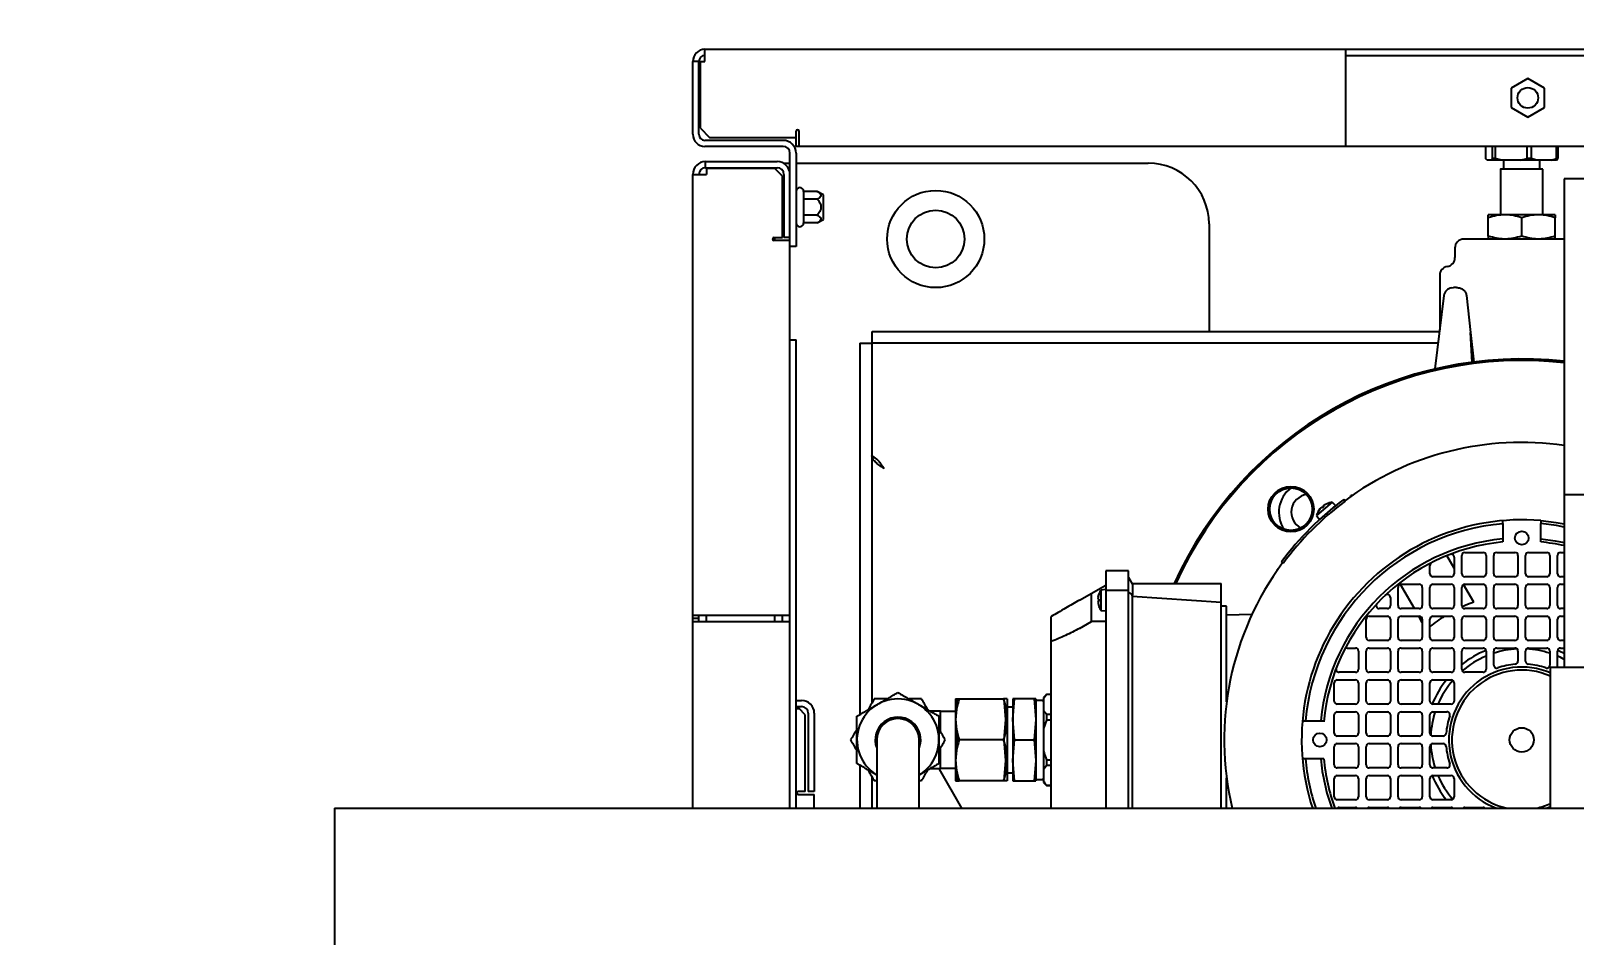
# Model space of a CAD drawing. Header units: inches. Extents: x -347369 to -260369, y 119522 to 149869.
# Drawn here: x -326704 to -326195, y 140540 to 140838 of the extents above; entities that cross this region are included whole.
import ezdxf

# ---------------------------------------------------------------- set-up
doc = ezdxf.new("R2010")
doc.units = ezdxf.units.IN
doc.header["$LTSCALE"] = 300
doc.layers.add('MACCHINA', color=40, linetype='Continuous')
doc.layers.add('QUOTE', color=7, linetype='Continuous')
doc.styles.get("Standard").update_dxf_attribs({"font": 'romans.shx'})
doc.dimstyles.new('sc1a100_pollici', dxfattribs={"dimscale": 100, "dimtxt": 3, "dimasz": 3, "dimexe": 0, "dimexo": 0, "dimgap": 1, "dimtad": 1, "dimzin": 12, "dimdsep": 46, "dimtxsty": 'Standard', "dimblk": 'CLOSEDBLANK', "dimcen": 1, "dimclrd": 253, "dimclre": 253, "dimclrt": 2, "dimadec": 0, "dimazin": 3, "dimtfac": 1, "dimtmove": 0, "dimatfit": 1, "dimldrblk": 'CLOSEDBLANK', "dimfxl": 1, "dimtolj": 1, "dimtzin": 0, "dimarcsym": 0})

# ---------------------------------------------------------------- blocks, each defined once
blk = doc.blocks.new('_ClosedBlank')
at = {"color": 0, "linetype": 'ByBlock', "lineweight": -2}
for p, q in [((-1, 0.1667), (0, 0)), ((-1, 0.1667), (-1, -0.1667)), ((0, 0), (-1, -0.1667))]:
    blk.add_line(p, q, dxfattribs=at)
blk = doc.blocks.new('*D15')
at = {"layer": 'Defpoints', "color": 0, "transparency": 16777216}
for p in [(-345563.63, 144199.66), (-325383.62, 140999.66), (-345563.63, 139848.16)]:
    blk.add_point(p, dxfattribs=at)
at = {"layer": 'QUOTE', "color": 253, "lineweight": -2, "transparency": 16777216}
for p, q in [((-345563.63, 139848.16), (-345563.63, 144199.66)), ((-325683.62, 144199.66), (-345263.63, 144199.66)), ((-325383.62, 140999.66), (-325383.62, 144199.66))]:
    blk.add_line(p, q, dxfattribs=at)
at = {"layer": 'QUOTE', "color": 253, "lineweight": -2, "transparency": 16777216, "xscale": 300, "yscale": 300, "zscale": 300, "rotation": 180}
blk.add_blockref('_ClosedBlank', (-345563.63, 144199.66), dxfattribs=at)
at = {"layer": 'QUOTE', "color": 253, "lineweight": -2, "transparency": 16777216, "xscale": 300, "yscale": 300, "zscale": 300}
blk.add_blockref('_ClosedBlank', (-325383.62, 144199.66), dxfattribs=at)
at = {"layer": 'QUOTE', "color": 2, "transparency": 16777216, "char_height": 300, "attachment_point": 5}
for s, insert in [('\\A1;20180', (-335458.63, 144449.66)), ('\\A1;[66\'-2 1/2"]', (-335458.63, 143871.08))]:
    blk.add_mtext(s, dxfattribs=dict(at, insert=insert))
blk = doc.blocks.new('A$C27be3406')
at = {"layer": 'MACCHINA'}
for p, q in [((-1098, 1828.5), (-1098, 1832.5)), ((-1098, 1832.5), (-521.2, 1832.5)), ((-887, 1832.5), (-887, 1800.5)), ((-887, 1830.5), (-647, 1830.5)), ((-1102, 1804.5), (-1102, 1828.5)), ((-1100, 1828.5), (-1102, 1828.5)), ((-1100, 1804.5), (-1100, 1828.5)), ((-1099.5, 1806.5), (-1099.5, 1828.5)), ((-1099.5, 1828.5), (-1098, 1828.5)), ((-827, 1822.85), (-832.5, 1819.68)), ((-832.5, 1819.68), (-832.5, 1813.32)), ((-821.5, 1819.68), (-827, 1822.85)), ((-821.5, 1813.32), (-821.5, 1819.68)), ((-832.5, 1813.32), (-827, 1810.15)), ((-827, 1810.15), (-821.5, 1813.32)), ((-1099.5, 1806.5), (-1096.5, 1803.5)), ((-1068, 1800.5), (-1068, 1805.5)), ((-1067, 1800.5), (-1067, 1805.5)), ((-1072.2, 1802.5), (-1098, 1802.5)), ((-1072.2, 1800.5), (-1098, 1800.5)), ((-1096.5, 1803.5), (-1068, 1803.5)), ((-520, 1800.5), (-1068, 1800.5)), ((-840.89, 1800.5), (-840.89, 1796.49)), ((-838.68, 1796.49), (-838.68, 1800.5)), ((-837.75, 1800.5), (-837.75, 1796.49)), ((-827.25, 1796.49), (-827.25, 1800.5)), ((-825.86, 1800.5), (-825.86, 1796.49)), ((-817.57, 1796.49), (-817.57, 1800.5)), ((-817.12, 1800.5), (-817.12, 1796.49)), ((-1097.8, 1793.5), (-1097.8, 1795.5)), ((-1097.8, 1795.5), (-1074.2, 1795.5)), ((-1072.21, 1795), (-1070, 1795)), ((-1070, 1582.5), (-1070, 1798.3)), ((-1068, 1798.3), (-1068, 1767.5)), ((-1068, 1795), (-952, 1795)), ((-840.42, 1795.99), (-840.89, 1796.49)), ((-839.15, 1795.99), (-840.42, 1795.99)), ((-839.15, 1795.99), (-838.68, 1796.49)), ((-837.75, 1796.49), (-838.68, 1796.49)), ((-835.51, 1795.99), (-837.75, 1796.49)), ((-829.49, 1795.99), (-835.51, 1795.99)), ((-835.01, 1795.99), (-835.01, 1792.99)), ((-829.49, 1795.99), (-827.25, 1796.49)), ((-825.86, 1796.49), (-827.25, 1796.49)), ((-824.1, 1795.99), (-825.86, 1796.49)), ((-819.34, 1795.99), (-824.1, 1795.99)), ((-823.01, 1792.99), (-823.01, 1795.99)), ((-819.34, 1795.99), (-817.57, 1796.49)), ((-817.59, 1795.99), (-817.12, 1796.49)), ((-817.12, 1796.49), (-817.57, 1796.49)), ((-1102, 1791.3), (-1097.5, 1791.3)), ((-1102, 1582.5), (-1102, 1791.3)), ((-1097.8, 1793.5), (-1074.2, 1793.5)), ((-1075, 1793.2), (-1097.5, 1793.2)), ((-1097.5, 1793.2), (-1097.5, 1791.3)), ((-1082, 1793.2), (-1082, 1793.5)), ((-1072.5, 1790.7), (-1075, 1793.2)), ((-1073.1, 1791.3), (-1073, 1791.3)), ((-1073, 1791.3), (-1073, 1791.2)), ((-1072.5, 1770.5), (-1072.5, 1790.7)), ((-1072, 1791.3), (-1072, 1770.5)), ((-836.01, 1792.99), (-836.01, 1777.99)), ((-822.01, 1777.99), (-822.01, 1792.99)), ((-686, 1789.87), (-815, 1789.87)), ((-815, 1789.87), (-815, 1629)), ((-1065.5, 1785.7), (-1065.5, 1775.3)), ((-1061, 1785.7), (-1065.5, 1785.7)), ((-1059, 1784.54), (-1061, 1785.7)), ((-1059, 1776.46), (-1059, 1784.54)), ((-1061, 1783.1), (-1065.5, 1783.1)), ((-1061, 1777.9), (-1065.5, 1777.9)), ((-1061, 1775.3), (-1065.5, 1775.3)), ((-1061, 1775.3), (-1059, 1776.46)), ((-932, 1775), (-932, 1739.54)), ((-840.01, 1770.97), (-840.01, 1777.01)), ((-834.22, 1777.99), (-834.79, 1777.99)), ((-829.01, 1770.97), (-829.01, 1777.01)), ((-823.22, 1777.99), (-823.79, 1777.99)), ((-818.01, 1770.97), (-818.01, 1777.01)), ((-1075.2, 1770.5), (-1072.5, 1770.5)), ((-1070, 1769.5), (-1075.2, 1769.5)), ((-1075, 1769.5), (-1075, 1770.5)), ((-1070, 1770.5), (-1072, 1770.5)), ((-1068, 1767.5), (-1070, 1767.5)), ((-851.01, 1766.99), (-851.01, 1763.91)), ((-856.01, 1757.99), (-856.01, 1740.09)), ((-852.12, 1753.95), (-851.47, 1753.99)), ((-854.62, 1751.36), (-857.59, 1727.2)), ((-847.25, 1751.36), (-845.9, 1739.18)), ((-1042.93, 1739.54), (-856.07, 1739.54)), ((-1042.93, 1698.6), (-1042.93, 1739.54)), ((-845.9, 1739.18), (-844.82, 1729.43)), ((-845.37, 1729.38), (-845.9, 1739.18)), ((-1070, 1736.75), (-1068, 1736.75)), ((-1068, 1582.5), (-1068, 1736.75)), ((-1047, 1735.7), (-1043, 1735.7)), ((-1047, 1735.7), (-1047, 1613.33)), ((-1043, 1735.7), (-1043, 1617.17)), ((-1042.93, 1735.78), (-856.53, 1735.78)), ((-1042.93, 1698.6), (-1042.34, 1698.16)), ((-891.43, 1683.28), (-896.55, 1678.91)), ((-892.91, 1682.9), (-893.86, 1682.44)), ((-892.93, 1682.9), (-892.96, 1682.87)), ((-890.31, 1682.17), (-891.43, 1683.28)), ((-887.12, 1683.63), (-887.64, 1684.14)), ((-885.26, 1685.24), (-885.25, 1685.5)), ((-884.89, 1685.5), (-885.25, 1685.5)), ((-808.5, 1685.69), (-815, 1685.69)), ((-896.55, 1678.91), (-895.63, 1677.63)), ((-895.94, 1680.31), (-895.34, 1681.18)), ((-895.34, 1681.18), (-895.94, 1680.31)), ((-895.91, 1680.36), (-895.94, 1680.33)), ((-890.31, 1682.17), (-895.63, 1677.63)), ((-894.85, 1681.62), (-894.84, 1681.62)), ((-894.65, 1681.43), (-894.84, 1681.62)), ((-894.84, 1681.62), (-894.84, 1681.62)), ((-894.83, 1681.61), (-894.84, 1681.62)), ((-894.74, 1681.34), (-894.83, 1681.61)), ((-894.13, 1681.87), (-894.74, 1681.35)), ((-894.38, 1682.01), (-894.22, 1681.79)), ((-894.37, 1682.01), (-894.12, 1681.87)), ((-835.25, 1676.23), (-835.25, 1670.2)), ((-822.75, 1670.2), (-822.75, 1676.23)), ((-907.63, 1663.12), (-908.14, 1663.64)), ((-859.25, 1659.75), (-859.25, 1662.49)), ((-851.25, 1661.54), (-853.65, 1665.69)), ((-851.25, 1665.16), (-851.25, 1659.75)), ((-848.75, 1659.75), (-848.75, 1665.75)), ((-847.75, 1666.75), (-841.75, 1666.75)), ((-840.75, 1665.75), (-840.75, 1659.75)), ((-838.25, 1659.75), (-838.25, 1665.75)), ((-837.25, 1666.75), (-831.25, 1666.75)), ((-830.25, 1665.75), (-830.25, 1659.75)), ((-827.75, 1659.75), (-827.75, 1665.75)), ((-826.75, 1666.75), (-820.75, 1666.75)), ((-819.75, 1665.75), (-819.75, 1659.75)), ((-817.25, 1659.75), (-817.25, 1665.75)), ((-816.25, 1666.75), (-815, 1666.75)), ((-966, 1660.67), (-966, 1582.5)), ((-958.5, 1660.67), (-966, 1660.67)), ((-958.5, 1582.5), (-958.5, 1660.67)), ((-958.5, 1658.5), (-957.16, 1656.19)), ((-909.5, 1661.25), (-909.24, 1661.26)), ((-909.5, 1661.25), (-909.5, 1660.89)), ((-852.25, 1658.75), (-858.25, 1658.75)), ((-841.75, 1658.75), (-847.75, 1658.75)), ((-831.25, 1658.75), (-837.25, 1658.75)), ((-820.75, 1658.75), (-826.75, 1658.75)), ((-815, 1658.75), (-816.25, 1658.75)), ((-974.69, 1651), (-966, 1656.02)), ((-970.75, 1644), (-970.75, 1653.28)), ((-968.24, 1652.99), (-968.51, 1651.97)), ((-968.51, 1651.97), (-968.24, 1652.99)), ((-968.25, 1652.98), (-968.25, 1652.93)), ((-966, 1654.5), (-967.57, 1654.36)), ((-967.57, 1654.36), (-967.57, 1647.64)), ((-966, 1654.35), (-958.5, 1654.35)), ((-958.5, 1653.65), (-957.16, 1652.69)), ((-957.35, 1656.5), (-928, 1656.5)), ((-957.35, 1652.39), (-957.16, 1652.69)), ((-957.35, 1652.39), (-957.35, 1582.5)), ((-957.35, 1652.39), (-928, 1650.35)), ((-957.16, 1656.19), (-957.16, 1652.69)), ((-928, 1582.5), (-928, 1656.5)), ((-872.25, 1651.93), (-872.25, 1649.25)), ((-869.75, 1649.25), (-869.75, 1655.25)), ((-864.36, 1648.25), (-868.97, 1656.23)), ((-868.75, 1656.25), (-862.75, 1656.25)), ((-861.75, 1655.25), (-861.75, 1649.25)), ((-859.25, 1649.25), (-859.25, 1655.25)), ((-858.25, 1656.25), (-852.25, 1656.25)), ((-851.25, 1655.25), (-851.25, 1649.25)), ((-848.75, 1649.25), (-848.75, 1655.25)), ((-844.79, 1650.35), (-848.15, 1656.17)), ((-847.75, 1656.25), (-841.75, 1656.25)), ((-840.75, 1655.25), (-840.75, 1649.25)), ((-838.25, 1649.25), (-838.25, 1655.25)), ((-837.25, 1656.25), (-831.25, 1656.25)), ((-830.25, 1655.25), (-830.25, 1649.25)), ((-827.75, 1649.25), (-827.75, 1655.25)), ((-826.75, 1656.25), (-820.75, 1656.25)), ((-819.75, 1655.25), (-819.75, 1649.25)), ((-817.25, 1649.25), (-817.25, 1655.25)), ((-816.25, 1656.25), (-815, 1656.25)), ((-968.53, 1650.69), (-968.52, 1650.7)), ((-968.52, 1651.3), (-968.25, 1651.28)), ((-968.25, 1650.72), (-968.52, 1650.7)), ((-968.52, 1650.7), (-968.52, 1650.7)), ((-968.51, 1650.7), (-968.52, 1650.69)), ((-968.51, 1651.3), (-968.24, 1651.4)), ((-968.24, 1650.6), (-968.51, 1650.7)), ((-968.51, 1650.03), (-968.24, 1649.01)), ((-968.25, 1651.4), (-968.25, 1650.6)), ((-968.25, 1649.07), (-968.25, 1649.02)), ((-967.57, 1647.64), (-966, 1647.5)), ((-926.2, 1649), (-928, 1649)), ((-926.2, 1617.5), (-926.2, 1649)), ((-873.25, 1648.25), (-875.93, 1648.25)), ((-862.75, 1648.25), (-868.75, 1648.25)), ((-852.25, 1648.25), (-858.25, 1648.25)), ((-841.75, 1648.25), (-847.75, 1648.25)), ((-831.25, 1648.25), (-837.25, 1648.25)), ((-820.75, 1648.25), (-826.75, 1648.25)), ((-815, 1648.25), (-816.25, 1648.25)), ((-1070, 1646), (-1102, 1646)), ((-1100, 1645), (-1102, 1645)), ((-1102, 1644), (-1070, 1644)), ((-1100, 1644), (-1100, 1646)), ((-1097.5, 1644), (-1097.5, 1646)), ((-1075, 1644), (-1075, 1646)), ((-1072.5, 1644), (-1072.5, 1646)), ((-984, 1582.5), (-984, 1645.63)), ((-974.66, 1641.74), (-970.75, 1644)), ((-966, 1644), (-970.75, 1644)), ((-917.86, 1646.32), (-926.2, 1646.03)), ((-880.25, 1638.75), (-880.25, 1644.75)), ((-879.25, 1645.75), (-873.25, 1645.75)), ((-872.25, 1644.75), (-872.25, 1638.75)), ((-869.75, 1638.75), (-869.75, 1644.75)), ((-868.75, 1645.75), (-862.75, 1645.75)), ((-861.75, 1643.72), (-862.92, 1645.75)), ((-861.75, 1644.75), (-861.75, 1638.75)), ((-859.25, 1638.75), (-859.25, 1644.75)), ((-858.25, 1645.75), (-852.25, 1645.75)), ((-851.25, 1644.75), (-851.25, 1638.75)), ((-848.75, 1638.75), (-848.75, 1644.75)), ((-847.75, 1645.75), (-841.75, 1645.75)), ((-840.75, 1644.75), (-840.75, 1638.75)), ((-838.25, 1638.75), (-838.25, 1644.75)), ((-837.25, 1645.75), (-831.25, 1645.75)), ((-830.25, 1644.75), (-830.25, 1638.75)), ((-827.75, 1638.75), (-827.75, 1644.75)), ((-826.75, 1645.75), (-820.75, 1645.75)), ((-819.75, 1644.75), (-819.75, 1638.75)), ((-817.25, 1638.75), (-817.25, 1644.75)), ((-816.25, 1645.75), (-815, 1645.75)), ((-873.25, 1637.75), (-879.25, 1637.75)), ((-862.75, 1637.75), (-868.75, 1637.75)), ((-852.25, 1637.75), (-858.25, 1637.75)), ((-841.75, 1637.75), (-847.75, 1637.75)), ((-831.25, 1637.75), (-837.25, 1637.75)), ((-820.75, 1637.75), (-826.75, 1637.75)), ((-815, 1637.75), (-816.25, 1637.75)), ((-886.49, 1635.25), (-883.75, 1635.25)), ((-882.75, 1634.25), (-882.75, 1628.25)), ((-880.25, 1628.25), (-880.25, 1634.25)), ((-879.25, 1635.25), (-873.25, 1635.25)), ((-872.25, 1634.25), (-872.25, 1628.25)), ((-869.75, 1628.25), (-869.75, 1634.25)), ((-868.75, 1635.25), (-862.75, 1635.25)), ((-861.75, 1634.25), (-861.75, 1628.25)), ((-859.25, 1628.25), (-859.25, 1634.25)), ((-858.25, 1635.25), (-852.25, 1635.25)), ((-851.25, 1634.25), (-851.25, 1628.25)), ((-848.75, 1628.25), (-848.75, 1634.25)), ((-847.75, 1635.25), (-841.75, 1635.25)), ((-840.75, 1634.25), (-840.75, 1628.25)), ((-838.25, 1629.66), (-838.25, 1634.25)), ((-837.25, 1635.25), (-831.25, 1635.25)), ((-830.25, 1634.25), (-830.25, 1630.9)), ((-827.75, 1630.9), (-827.75, 1634.25)), ((-826.75, 1635.25), (-820.75, 1635.25)), ((-819.75, 1634.25), (-819.75, 1629.66)), ((-817.25, 1629), (-817.25, 1634.25)), ((-816.25, 1635.25), (-815, 1635.25)), ((-883.75, 1627.25), (-889.16, 1627.25)), ((-873.25, 1627.25), (-879.25, 1627.25)), ((-862.75, 1627.25), (-868.75, 1627.25)), ((-852.25, 1627.25), (-858.25, 1627.25)), ((-841.75, 1627.25), (-847.75, 1627.25)), ((-819.5, 1582.5), (-819.5, 1629)), ((-819.5, 1629), (-808.5, 1629)), ((-890.75, 1617.75), (-890.75, 1623.75)), ((-889.75, 1624.75), (-883.75, 1624.75)), ((-882.75, 1623.75), (-882.75, 1617.75)), ((-880.25, 1617.75), (-880.25, 1623.75)), ((-879.25, 1624.75), (-873.25, 1624.75)), ((-872.25, 1623.75), (-872.25, 1617.75)), ((-869.75, 1617.75), (-869.75, 1623.75)), ((-868.75, 1624.75), (-862.75, 1624.75)), ((-861.75, 1623.75), (-861.75, 1617.75)), ((-859.25, 1617.75), (-859.25, 1623.75)), ((-858.25, 1624.75), (-852.25, 1624.75)), ((-851.25, 1623.75), (-851.25, 1617.75)), ((-1068, 1618), (-1066.2, 1618)), ((-1015.44, 1618.49), (-1015.44, 1591.49)), ((-1014.88, 1618.49), (-1015.44, 1611.74)), ((-1015.44, 1618.49), (-999.5, 1618.49)), ((-998.94, 1611.74), (-999.5, 1618.49)), ((-998.44, 1618.49), (-998.44, 1591.49)), ((-996.63, 1611.74), (-996.07, 1618.49)), ((-996.63, 1618.49), (-996.63, 1591.49)), ((-988.99, 1618.49), (-996.63, 1618.49)), ((-989.55, 1618.49), (-988.99, 1611.74)), ((-988.99, 1618.49), (-988.99, 1591.49)), ((-986.89, 1617.99), (-988.99, 1617.99)), ((-985.51, 1619.99), (-986.51, 1618.99)), ((-985.51, 1619.95), (-986.51, 1618.54)), ((-986.51, 1618.99), (-986.51, 1590.99)), ((-984, 1619.99), (-985.51, 1619.99)), ((-985.51, 1619.99), (-985.51, 1619.95)), ((-984, 1619.95), (-985.51, 1619.95)), ((-883.75, 1616.75), (-889.75, 1616.75)), ((-873.25, 1616.75), (-879.25, 1616.75)), ((-862.75, 1616.75), (-868.75, 1616.75)), ((-852.25, 1616.75), (-858.25, 1616.75)), ((-1068, 1616), (-1066.2, 1616)), ((-1068, 1615.3), (-1067, 1615.3)), ((-1065, 1613.3), (-1067, 1615.3)), ((-1065, 1588), (-1065, 1613.3)), ((-1064, 1613.8), (-1064, 1588)), ((-1062, 1613.8), (-1062, 1588)), ((-1020.44, 1614.49), (-1023.9, 1614.49)), ((-1020.44, 1607.76), (-1020.44, 1614.49)), ((-1015.44, 1614.4), (-1020.44, 1614.4)), ((-1015.44, 1611.74), (-1014.88, 1604.99)), ((-999.5, 1604.99), (-998.94, 1611.74)), ((-996.63, 1615.79), (-998.44, 1615.79)), ((-996.07, 1604.99), (-996.63, 1611.74)), ((-988.99, 1611.74), (-989.55, 1604.99)), ((-985.51, 1611.53), (-986.51, 1608.7)), ((-985.51, 1613.42), (-985.51, 1611.53)), ((-985.51, 1613.42), (-984, 1613.42)), ((-984, 1611.53), (-985.51, 1611.53)), ((-900.23, 1611.25), (-894.2, 1611.25)), ((-890.75, 1607.25), (-890.75, 1613.25)), ((-889.75, 1614.25), (-883.75, 1614.25)), ((-882.75, 1613.25), (-882.75, 1607.25)), ((-880.25, 1607.25), (-880.25, 1613.25)), ((-879.25, 1614.25), (-873.25, 1614.25)), ((-872.25, 1613.25), (-872.25, 1607.25)), ((-869.75, 1607.25), (-869.75, 1613.25)), ((-868.75, 1614.25), (-862.75, 1614.25)), ((-861.75, 1613.25), (-861.75, 1607.25)), ((-859.25, 1607.25), (-859.25, 1613.25)), ((-858.25, 1614.25), (-853.66, 1614.25)), ((-883.75, 1606.25), (-889.75, 1606.25)), ((-873.25, 1606.25), (-879.25, 1606.25)), ((-862.75, 1606.25), (-868.75, 1606.25)), ((-854.9, 1606.25), (-858.25, 1606.25)), ((-1041.44, 1604.99), (-1041.44, 1582.5)), ((-1027.44, 1582.5), (-1027.44, 1604.99)), ((-1020.44, 1595.49), (-1020.44, 1602.21)), ((-1014.88, 1604.99), (-1015.44, 1598.24)), ((-999.5, 1604.99), (-1014.88, 1604.99)), ((-998.94, 1598.24), (-999.5, 1604.99)), ((-996.63, 1598.24), (-996.07, 1604.99)), ((-996.07, 1604.99), (-989.55, 1604.99)), ((-989.55, 1604.99), (-988.99, 1598.24)), ((-890.75, 1596.75), (-890.75, 1602.75)), ((-889.75, 1603.75), (-883.75, 1603.75)), ((-882.75, 1602.75), (-882.75, 1596.75)), ((-880.25, 1596.75), (-880.25, 1602.75)), ((-879.25, 1603.75), (-873.25, 1603.75)), ((-872.25, 1602.75), (-872.25, 1596.75)), ((-869.75, 1596.75), (-869.75, 1602.75)), ((-868.75, 1603.75), (-862.75, 1603.75)), ((-861.75, 1602.75), (-861.75, 1596.75)), ((-859.25, 1596.75), (-859.25, 1602.75)), ((-858.25, 1603.75), (-854.9, 1603.75)), ((-1047, 1596.66), (-1047, 1582.5)), ((-1015.44, 1598.24), (-1014.88, 1591.49)), ((-999.5, 1591.49), (-998.94, 1598.24)), ((-996.07, 1591.49), (-996.63, 1598.24)), ((-988.99, 1598.24), (-989.55, 1591.49)), ((-985.51, 1596.57), (-986.51, 1595.16)), ((-985.51, 1598.46), (-984, 1598.46)), ((-985.51, 1598.46), (-985.51, 1596.57)), ((-984, 1596.57), (-985.51, 1596.57)), ((-894.2, 1598.75), (-900.23, 1598.75)), ((-1043, 1592.81), (-1043, 1582.5)), ((-1041.44, 1591.49), (-1042.24, 1591.49)), ((-1026.65, 1591.49), (-1027.44, 1591.49)), ((-1020.44, 1595.49), (-1023.9, 1595.49)), ((-1013.37, 1582.5), (-1020.8, 1595.37)), ((-1015.44, 1595.59), (-1020.44, 1595.59)), ((-999.5, 1591.49), (-1015.44, 1591.49)), ((-998.44, 1594.19), (-996.63, 1594.19)), ((-996.63, 1591.49), (-988.99, 1591.49)), ((-988.99, 1591.99), (-986.89, 1591.99)), ((-986.51, 1590.99), (-985.51, 1589.99)), ((-926.2, 1582.5), (-926.2, 1592.5)), ((-890.75, 1586.25), (-890.75, 1592.25)), ((-883.75, 1595.75), (-889.75, 1595.75)), ((-889.75, 1593.25), (-883.75, 1593.25)), ((-882.75, 1592.25), (-882.75, 1586.25)), ((-880.25, 1586.25), (-880.25, 1592.25)), ((-873.25, 1595.75), (-879.25, 1595.75)), ((-879.25, 1593.25), (-873.25, 1593.25)), ((-872.25, 1592.25), (-872.25, 1586.25)), ((-869.75, 1586.25), (-869.75, 1592.25)), ((-862.75, 1595.75), (-868.75, 1595.75)), ((-868.75, 1593.25), (-862.75, 1593.25)), ((-861.75, 1592.25), (-861.75, 1586.25)), ((-859.25, 1586.25), (-859.25, 1592.25)), ((-853.66, 1595.75), (-858.25, 1595.75)), ((-858.25, 1593.25), (-852.25, 1593.25)), ((-851.25, 1592.25), (-851.25, 1586.25)), ((-1065, 1588), (-1067.2, 1588)), ((-1067.2, 1587), (-1062, 1587)), ((-1062, 1588), (-1064, 1588)), ((-1062, 1582.5), (-1062, 1587)), ((-985.51, 1590.03), (-984, 1590.03)), ((-985.51, 1590.03), (-985.51, 1589.99)), ((-985.51, 1589.99), (-984, 1589.99)), ((-1220, 1582.5), (-1220, 1453.5)), ((-1220, 1582.5), (-389.21, 1582.5)), ((-883.75, 1585.25), (-889.75, 1585.25)), ((-889.16, 1582.75), (-883.75, 1582.75)), ((-873.25, 1585.25), (-879.25, 1585.25)), ((-879.25, 1582.75), (-873.25, 1582.75)), ((-862.75, 1585.25), (-868.75, 1585.25)), ((-868.75, 1582.75), (-862.75, 1582.75)), ((-852.25, 1585.25), (-858.25, 1585.25)), ((-858.25, 1582.75), (-852.25, 1582.75)), ((-847.75, 1582.75), (-841.75, 1582.75))]:
    blk.add_line(p, q, dxfattribs=at)
at = {"layer": 'MACCHINA', "flags": 128}
for points in [[(-822.75, 1677.23), (-817.72, 1676.62), (-815, 1676.14)], [(-815, 1675.12), (-817.54, 1675.58), (-822.75, 1676.23)], [(-822.75, 1671.21), (-817.95, 1670.58), (-815, 1670.01)], [(-844.79, 1650.35), (-846.91, 1649.56), (-848.65, 1648.82)], [(-815, 1631.53), (-816.4, 1632.23), (-817.25, 1632.6)], [(-815, 1633.48), (-815.5, 1633.72), (-817.23, 1634.47)], [(-819.5, 1582.96), (-820.33, 1582.62), (-820.65, 1582.5)]]:
    blk.add_lwpolyline(points, dxfattribs=at)
at = {"layer": 'MACCHINA'}
for centre, radius in [((-827, 1816.5), 3.4), ((-1022, 1770), 16), ((-1022, 1770), 9.5), ((-905.01, 1681.01), 7.5), ((-905.01, 1681.01), 7), ((-829, 1671.5), 2.25), ((-895.5, 1605), 2.25), ((-829, 1605), 4)]:
    blk.add_circle(centre, radius, dxfattribs=at)
for centre, radius, start, end in [((-1098, 1828.5), 4, 90, 180), ((-1098, 1828.5), 2, 90, 180), ((-1098, 1804.5), 4, 180, 270), ((-1098, 1804.5), 2, 180, 270), ((-1067.5, 1805.5), 0.5, 0, 180), ((-1072.2, 1798.3), 4.2, 0, 90), ((-1072.2, 1798.3), 2.2, 0, 90), ((-1097.8, 1791.3), 4.2, 90, 180), ((-1074.2, 1791.3), 4.2, 0, 90), ((-952, 1775), 20, 0, 90), ((-1097.8, 1791.3), 2.2, 90, 180), ((-1074.2, 1791.3), 2.2, 0, 90), ((-1066.75, 1785.7), 1.25, 0, 180), ((-1066.75, 1775.3), 1.25, 180, 0), ((-1075.2, 1770), 0.5, 90, 270), ((-848.01, 1766.99), 3, 90, 180), ((-854.01, 1763.91), 3, 279.5941, 0), ((-853.01, 1757.99), 3, 99.5941, 180), ((-851.64, 1750.99), 3, 99.0984, 173), ((-829, 1605), 125.5, 83.5951, 155.7726), ((-829, 1605), 125, 83.5694, 155.6695), ((-829, 1605), 98, 81.7868, 126.4913), ((-899, 1680), 10, 126.7369, 214.1225), ((-829, 1605), 98.5, 126.5348, 143.4652), ((-829, 1605), 97.78, 126.4722, 143.5278), ((-899, 1680), 5.9, 99.0732, 241.7863), ((-892.82, 1682.77), 0.174, 110.6782, 130.5), ((-890.76, 1677.31), 6, 96.4128, 110.6782), ((-829, 1605), 72.5, 85.0546, 198.2434), ((-890.76, 1677.31), 6, 150.3218, 164.5872), ((-895.82, 1680.2), 0.174, 130.5, 150.3218), ((-829, 1605), 71.5, 95.0148, 174.9852), ((-829, 1605), 66.5, 95.3929, 174.6071), ((-829, 1605), 65.5, 95.4755, 174.7521), ((-829, 1605), 65.5, 77.6584, 84.5245), ((-829, 1605), 98, 143.5087, 193.273), ((-858.25, 1662.49), 1, 116.9677, 180), ((-852.25, 1665.16), 1, 0, 111.1288), ((-847.75, 1665.75), 1, 90, 180), ((-841.75, 1665.75), 1, 0, 90), ((-837.25, 1665.75), 1, 90, 180), ((-831.25, 1665.75), 1, 0, 90), ((-826.75, 1665.75), 1, 90, 180), ((-820.75, 1665.75), 1, 0, 90), ((-816.25, 1665.75), 1, 90, 180), ((-858.25, 1659.75), 1, 180, 270), ((-852.25, 1659.75), 1, 270, 0), ((-847.75, 1659.75), 1, 180, 270), ((-841.75, 1659.75), 1, 270, 0), ((-837.25, 1659.75), 1, 180, 270), ((-831.25, 1659.75), 1, 270, 0), ((-826.75, 1659.75), 1, 180, 270), ((-820.75, 1659.75), 1, 270, 0), ((-816.25, 1659.75), 1, 180, 270), ((-968.08, 1652.98), 0.174, 160.1782, 180), ((-962.6, 1651), 6, 145.9128, 160.1782), ((-873.25, 1651.93), 1, 0, 133.318), ((-868.75, 1655.25), 1, 90, 180), ((-862.75, 1655.25), 1, 0, 90), ((-858.25, 1655.25), 1, 90, 180), ((-852.25, 1655.25), 1, 0, 90), ((-847.75, 1655.25), 1, 90, 180), ((-841.75, 1655.25), 1, 0, 90), ((-837.25, 1655.25), 1, 90, 180), ((-831.25, 1655.25), 1, 0, 90), ((-826.75, 1655.25), 1, 90, 180), ((-820.75, 1655.25), 1, 0, 90), ((-816.25, 1655.25), 1, 90, 180), ((-968.08, 1649.02), 0.174, 180, 199.8218), ((-962.6, 1651), 6, 199.8218, 214.0872), ((-875.93, 1649.25), 1, 136.682, 270), ((-873.25, 1649.25), 1, 270, 0), ((-868.75, 1649.25), 1, 180, 270), ((-862.75, 1649.25), 1, 270, 0), ((-858.25, 1649.25), 1, 180, 270), ((-852.25, 1649.25), 1, 270, 0), ((-847.75, 1649.25), 1, 180, 270), ((-841.75, 1649.25), 1, 270, 0), ((-837.25, 1649.25), 1, 180, 270), ((-831.25, 1649.25), 1, 270, 0), ((-826.75, 1649.25), 1, 180, 270), ((-820.75, 1649.25), 1, 270, 0), ((-816.25, 1649.25), 1, 180, 270), ((-879.25, 1644.75), 1, 90, 180), ((-873.25, 1644.75), 1, 0, 90), ((-868.75, 1644.75), 1, 90, 180), ((-862.75, 1644.75), 1, 0, 90), ((-858.25, 1644.75), 1, 90, 180), ((-829, 1605), 48.02, 121.9412, 129.0454), ((-852.25, 1644.75), 1, 0, 90), ((-847.75, 1644.75), 1, 90, 180), ((-841.75, 1644.75), 1, 0, 90), ((-837.25, 1644.75), 1, 90, 180), ((-831.25, 1644.75), 1, 0, 90), ((-826.75, 1644.75), 1, 90, 180), ((-820.75, 1644.75), 1, 0, 90), ((-816.25, 1644.75), 1, 90, 180), ((-879.25, 1638.75), 1, 180, 270), ((-873.25, 1638.75), 1, 270, 0), ((-868.75, 1638.75), 1, 180, 270), ((-862.75, 1638.75), 1, 270, 0), ((-858.25, 1638.75), 1, 180, 270), ((-852.25, 1638.75), 1, 270, 0), ((-847.75, 1638.75), 1, 180, 270), ((-841.75, 1638.75), 1, 270, 0), ((-837.25, 1638.75), 1, 180, 270), ((-831.25, 1638.75), 1, 270, 0), ((-826.75, 1638.75), 1, 180, 270), ((-820.75, 1638.75), 1, 270, 0), ((-816.25, 1638.75), 1, 180, 270), ((-886.49, 1634.25), 1, 90, 153.0323), ((-883.75, 1634.25), 1, 0, 90), ((-879.25, 1634.25), 1, 90, 180), ((-873.25, 1634.25), 1, 0, 90), ((-868.75, 1634.25), 1, 90, 180), ((-862.75, 1634.25), 1, 0, 90), ((-858.25, 1634.25), 1, 90, 180), ((-852.25, 1634.25), 1, 0, 90), ((-847.75, 1634.25), 1, 90, 180), ((-829, 1605), 31.73, 111.7797, 128.4915), ((-829, 1605), 30, 113.0582, 130.782), ((-841.75, 1634.25), 1, 0, 90), ((-837.25, 1634.25), 1, 90, 180), ((-829, 1605), 30, 92.9538, 107.9588), ((-831.25, 1634.25), 1, 0, 90), ((-826.75, 1634.25), 1, 90, 180), ((-829, 1605), 30, 72.0412, 87.0462), ((-820.75, 1634.25), 1, 0, 90), ((-816.25, 1634.25), 1, 90, 180), ((-889.16, 1628.25), 1, 158.8712, 270), ((-883.75, 1628.25), 1, 270, 0), ((-879.25, 1628.25), 1, 180, 270), ((-873.25, 1628.25), 1, 270, 0), ((-868.75, 1628.25), 1, 180, 270), ((-862.75, 1628.25), 1, 270, 0), ((-858.25, 1628.25), 1, 180, 270), ((-829, 1605), 24, 66.682, 249.6359), ((-852.25, 1628.25), 1, 270, 0), ((-829, 1605), 23, 65.6038, 257.831), ((-847.75, 1628.25), 1, 180, 270), ((-841.75, 1628.25), 1, 270, 0), ((-837.25, 1629.66), 1, 180, 288.5002), ((-829, 1605), 25, 94.9645, 108.5002), ((-831.25, 1630.9), 1, 274.9645, 0), ((-826.75, 1630.9), 1, 180, 265.0355), ((-829, 1605), 25, 71.4998, 85.0355), ((-820.75, 1629.66), 1, 251.4998, 0), ((-889.75, 1623.75), 1, 90, 180), ((-883.75, 1623.75), 1, 0, 90), ((-879.25, 1623.75), 1, 90, 180), ((-873.25, 1623.75), 1, 0, 90), ((-868.75, 1623.75), 1, 90, 180), ((-862.75, 1623.75), 1, 0, 90), ((-858.25, 1623.75), 1, 90, 180), ((-829, 1605), 31.73, 141.5085, 158.2203), ((-829, 1605), 30, 139.218, 156.9418), ((-852.25, 1623.75), 1, 0, 90), ((-1066.2, 1613.8), 4.2, 0, 90), ((-1034.44, 1604.99), 13.5, 301.2329, 238.7409), ((-986.89, 1617.6), 0.39, 8, 90), ((-889.75, 1617.75), 1, 180, 270), ((-883.75, 1617.75), 1, 270, 0), ((-879.25, 1617.75), 1, 180, 270), ((-873.25, 1617.75), 1, 270, 0), ((-868.75, 1617.75), 1, 180, 270), ((-862.75, 1617.75), 1, 270, 0), ((-858.25, 1617.75), 1, 180, 270), ((-852.25, 1617.75), 1, 270, 0), ((-1066.2, 1613.8), 2.2, 0, 90), ((-1034.44, 1604.99), 7.5, 338.9605, 200.9257), ((-1034.44, 1604.99), 7, 0, 180), ((-889.75, 1613.25), 1, 90, 180), ((-883.75, 1613.25), 1, 0, 90), ((-879.25, 1613.25), 1, 90, 180), ((-873.25, 1613.25), 1, 0, 90), ((-868.75, 1613.25), 1, 90, 180), ((-862.75, 1613.25), 1, 0, 90), ((-858.25, 1613.25), 1, 90, 180), ((-829, 1605), 30, 162.0412, 177.0462), ((-829, 1605), 25, 161.4998, 175.0355), ((-853.66, 1613.25), 1, 341.4998, 90), ((-889.75, 1607.25), 1, 180, 270), ((-883.75, 1607.25), 1, 270, 0), ((-879.25, 1607.25), 1, 180, 270), ((-873.25, 1607.25), 1, 270, 0), ((-868.75, 1607.25), 1, 180, 270), ((-862.75, 1607.25), 1, 270, 0), ((-858.25, 1607.25), 1, 180, 270), ((-854.9, 1607.25), 1, 270, 355.0355), ((-889.75, 1602.75), 1, 90, 180), ((-883.75, 1602.75), 1, 0, 90), ((-879.25, 1602.75), 1, 90, 180), ((-873.25, 1602.75), 1, 0, 90), ((-868.75, 1602.75), 1, 90, 180), ((-862.75, 1602.75), 1, 0, 90), ((-858.25, 1602.75), 1, 90, 180), ((-829, 1605), 30, 182.9538, 197.9588), ((-854.9, 1602.75), 1, 4.9645, 90), ((-829, 1605), 25, 184.9645, 198.5002), ((-829, 1605), 71.5, 185.0148, 198.3418), ((-829, 1605), 66.5, 185.3929, 199.7761), ((-829, 1605), 65.5, 185.4755, 200.091), ((-889.75, 1596.75), 1, 180, 270), ((-883.75, 1596.75), 1, 270, 0), ((-879.25, 1596.75), 1, 180, 270), ((-873.25, 1596.75), 1, 270, 0), ((-868.75, 1596.75), 1, 180, 270), ((-862.75, 1596.75), 1, 270, 0), ((-858.25, 1596.75), 1, 180, 270), ((-853.66, 1596.75), 1, 270, 18.5002), ((-986.89, 1592.38), 0.39, 270, 352), ((-889.75, 1592.25), 1, 90, 180), ((-883.75, 1592.25), 1, 0, 90), ((-879.25, 1592.25), 1, 90, 180), ((-873.25, 1592.25), 1, 0, 90), ((-868.75, 1592.25), 1, 90, 180), ((-862.75, 1592.25), 1, 0, 90), ((-858.25, 1592.25), 1, 90, 180), ((-829, 1605), 31.73, 201.7797, 218.4915), ((-829, 1605), 30, 203.0582, 220.782), ((-852.25, 1592.25), 1, 0, 90), ((-1067.2, 1587.5), 0.5, 90, 270), ((-889.75, 1586.25), 1, 180, 270), ((-883.75, 1586.25), 1, 270, 0), ((-879.25, 1586.25), 1, 180, 270), ((-873.25, 1586.25), 1, 270, 0), ((-868.75, 1586.25), 1, 180, 270), ((-862.75, 1586.25), 1, 270, 0), ((-858.25, 1586.25), 1, 180, 270), ((-852.25, 1586.25), 1, 270, 0), ((-889.16, 1581.75), 1, 90, 131.4096), ((-883.75, 1581.75), 1, 48.5904, 90), ((-879.25, 1581.75), 1, 90, 131.4096), ((-873.25, 1581.75), 1, 48.5904, 90), ((-868.75, 1581.75), 1, 90, 131.4096), ((-862.75, 1581.75), 1, 48.5904, 90), ((-858.25, 1581.75), 1, 90, 131.4096), ((-852.25, 1581.75), 1, 48.5904, 90), ((-847.75, 1581.75), 1, 90, 131.4096), ((-841.75, 1581.75), 1, 48.5904, 90), ((-829, 1605), 23, 281.9687, 294.3962)]:
    blk.add_arc(centre, radius, start, end, dxfattribs=at)
for points in [[(-835.51, 1795.99), (-836.24, 1795.99), (-837.71, 1795.99), (-838.67, 1795.99), (-839.15, 1795.99)], [(-824.1, 1795.99), (-824.96, 1795.99), (-826.69, 1795.99), (-828.55, 1795.99), (-829.49, 1795.99)], [(-817.59, 1795.99), (-817.73, 1795.99), (-817.99, 1795.99), (-818.89, 1795.99), (-819.34, 1795.99)], [(-834.79, 1777.99), (-835.53, 1777.99), (-837, 1777.99), (-838.62, 1777.99), (-839.73, 1777.99), (-839.91, 1777.99), (-840.01, 1777.99)], [(-823.79, 1777.99), (-824.62, 1777.99), (-826.28, 1777.99), (-829.01, 1777.99), (-831.73, 1777.99), (-833.39, 1777.99), (-834.22, 1777.99)], [(-818.01, 1777.99), (-818.1, 1777.99), (-818.28, 1777.99), (-819.39, 1777.99), (-821.01, 1777.99), (-822.48, 1777.99), (-823.22, 1777.99)], [(-850.46, 1753.99), (-850.68, 1753.99), (-851.11, 1753.99), (-851.35, 1753.99), (-851.47, 1753.99)], [(-1042.34, 1698.16), (-1042.06, 1697.98), (-1041.5, 1697.64), (-1040.67, 1696.72), (-1039.83, 1695.62), (-1039.28, 1694.81), (-1039, 1694.4)]]:
    blk.add_open_spline(points, degree=3, dxfattribs=at)
for points, knots in [([(-822.08, 1792.99), (-822.12, 1792.99), (-822.21, 1792.99), (-823.6, 1792.99), (-825.8, 1792.99), (-828.51, 1792.99), (-831.28, 1792.99), (-833.73, 1792.99), (-835.37, 1792.99), (-836.12, 1792.99), (-835.95, 1792.99), (-835.93, 1792.99)], [0, 0, 0, 0, 0.102949, 0.227949, 0.352949, 0.477949, 0.602949, 0.727949, 0.852949, 0.977949, 1, 1, 1, 1]), ([(-1061, 1785.7), (-1060.64, 1785.47), (-1060.07, 1785.11), (-1059.74, 1784.5), (-1059.86, 1783.97), (-1060.35, 1783.5), (-1060.81, 1783.22), (-1061, 1783.1)], [0, 0, 0, 0, 0.29957, 0.463941, 0.629185, 0.843228, 1, 1, 1, 1]), ([(-1061, 1783.1), (-1060.77, 1782.81), (-1060.3, 1782.23), (-1059.84, 1781.26), (-1059.75, 1780.27), (-1060.05, 1779.17), (-1060.56, 1778.42), (-1060.95, 1777.96), (-1061, 1777.9)], [0, 0, 0, 0, 0.189025, 0.384261, 0.538985, 0.693556, 0.958087, 1, 1, 1, 1]), ([(-1061, 1777.9), (-1060.64, 1777.67), (-1060.07, 1777.31), (-1059.74, 1776.71), (-1059.86, 1776.17), (-1060.35, 1775.7), (-1060.81, 1775.42), (-1061, 1775.3)], [0, 0, 0, 0, 0.29957, 0.463941, 0.629185, 0.843228, 1, 1, 1, 1]), ([(-834.79, 1777.99), (-835.63, 1777.94), (-837.4, 1777.81), (-839.11, 1777.29), (-840.01, 1777.01)], [0, 0, 0, 0, 0.476485, 1, 1, 1, 1]), ([(-840.01, 1777.01), (-840.01, 1777.29), (-840.01, 1777.81), (-840.01, 1777.94), (-840.01, 1777.99)], [0, 0, 0, 0, 0.523515, 1, 1, 1, 1]), ([(-829.01, 1777.01), (-829.9, 1777.29), (-831.61, 1777.81), (-833.38, 1777.94), (-834.22, 1777.99)], [0, 0, 0, 0, 0.523515, 1, 1, 1, 1]), ([(-823.79, 1777.99), (-824.63, 1777.94), (-826.4, 1777.81), (-828.11, 1777.29), (-829.01, 1777.01)], [0, 0, 0, 0, 0.476485, 1, 1, 1, 1]), ([(-818.01, 1777.01), (-818.9, 1777.29), (-820.61, 1777.81), (-822.38, 1777.94), (-823.22, 1777.99)], [0, 0, 0, 0, 0.523515, 1, 1, 1, 1]), ([(-818.01, 1777.99), (-818.01, 1777.94), (-818.01, 1777.81), (-818.01, 1777.29), (-818.01, 1777.01)], [0, 0, 0, 0, 0.476485, 1, 1, 1, 1]), ([(-815, 1769.99), (-815.19, 1769.99), (-816.18, 1769.99), (-818.54, 1769.99), (-821.91, 1769.99), (-825.46, 1769.99), (-829.01, 1769.99), (-832.55, 1769.99), (-836.09, 1769.99), (-839.5, 1769.99), (-842.54, 1769.99), (-845.01, 1769.99), (-846.76, 1769.99), (-847.82, 1769.99), (-847.94, 1769.99), (-848.01, 1769.99)], [0, 0, 0, 0, 0.0198526, 0.1056868, 0.1897374, 0.2704331, 0.3465684, 0.4227037, 0.5033994, 0.58745, 0.6732842, 0.7591184, 0.843169, 0.9238647, 1, 1, 1, 1]), ([(-834.79, 1769.99), (-835.63, 1770.05), (-837.4, 1770.17), (-839.11, 1770.7), (-840.01, 1770.97)], [0, 0, 0, 0, 0.476485, 1, 1, 1, 1]), ([(-840.01, 1770.97), (-840.01, 1770.7), (-840.01, 1770.17), (-840.01, 1770.05), (-840.01, 1769.99)], [0, 0, 0, 0, 0.523515, 1, 1, 1, 1]), ([(-829.01, 1770.97), (-829.9, 1770.7), (-831.61, 1770.17), (-833.38, 1770.05), (-834.22, 1769.99)], [0, 0, 0, 0, 0.523515, 1, 1, 1, 1]), ([(-823.79, 1769.99), (-824.63, 1770.05), (-826.4, 1770.17), (-828.11, 1770.7), (-829.01, 1770.97)], [0, 0, 0, 0, 0.476485, 1, 1, 1, 1]), ([(-818.01, 1770.97), (-818.9, 1770.7), (-820.61, 1770.17), (-822.38, 1770.05), (-823.22, 1769.99)], [0, 0, 0, 0, 0.523515, 1, 1, 1, 1]), ([(-818.01, 1769.99), (-818.01, 1770.05), (-818.01, 1770.17), (-818.01, 1770.7), (-818.01, 1770.97)], [0, 0, 0, 0, 0.476485, 1, 1, 1, 1]), ([(-850.46, 1753.99), (-850.04, 1753.99), (-849.44, 1753.98), (-848.64, 1753.63), (-848.06, 1753.19), (-847.61, 1752.59), (-847.34, 1751.92), (-847.28, 1751.54), (-847.25, 1751.36)], [0, 0, 0, 0, 0.337109, 0.482961, 0.617416, 0.80827, 0.905082, 1, 1, 1, 1]), ([(-1039, 1694.4), (-1039.57, 1694.78), (-1040.68, 1695.51), (-1042.03, 1696.61), (-1042.86, 1697.63), (-1042.96, 1698.28), (-1043, 1698.58)], [0, 0, 0, 0, 0.2704092, 0.5287489, 0.7870535, 1, 1, 1, 1]), ([(-893.86, 1682.44), (-893.92, 1682.41), (-894.04, 1682.33), (-894.2, 1682.22), (-894.31, 1682.12), (-894.38, 1682.05), (-894.39, 1682.02), (-894.38, 1682.01), (-894.37, 1682.01)], [0, 0, 0, 0, 0.188922, 0.377966, 0.563964, 0.748118, 0.933121, 1, 1, 1, 1]), ([(-894.86, 1681.63), (-894.88, 1681.62), (-894.92, 1681.6), (-895.03, 1681.51), (-895.16, 1681.38), (-895.27, 1681.27), (-895.33, 1681.2), (-895.34, 1681.18)], [0, 0, 0, 0, 0.233077, 0.462399, 0.689447, 0.917544, 1, 1, 1, 1]), ([(-894.74, 1681.34), (-894.74, 1681.35), (-894.74, 1681.36), (-894.73, 1681.36), (-894.73, 1681.35)], [0, 0, 0, 0, 0.595897, 1, 1, 1, 1]), ([(-894.12, 1681.87), (-894.13, 1681.87), (-894.13, 1681.88), (-894.13, 1681.87), (-894.13, 1681.86)], [0, 0, 0, 0, 0.59855, 1, 1, 1, 1]), ([(-835.25, 1676.23), (-835.25, 1676.34), (-835.25, 1676.57), (-835.25, 1676.87), (-835.25, 1677.09), (-835.25, 1677.21), (-835.25, 1677.23), (-835.25, 1677.23)], [0, 0, 0, 0, 0.215716, 0.431446, 0.64679, 0.861357, 1, 1, 1, 1]), ([(-822.75, 1677.23), (-822.75, 1677.22), (-822.75, 1677.2), (-822.75, 1677.02), (-822.75, 1676.77), (-822.75, 1676.49), (-822.75, 1676.3), (-822.75, 1676.23)], [0, 0, 0, 0, 0.213688, 0.427363, 0.641394, 0.856184, 1, 1, 1, 1]), ([(-968.51, 1651.97), (-968.52, 1651.9), (-968.54, 1651.77), (-968.56, 1651.58), (-968.56, 1651.42), (-968.55, 1651.33), (-968.53, 1651.3), (-968.52, 1651.3), (-968.51, 1651.3)], [0, 0, 0, 0, 0.188922, 0.377966, 0.563964, 0.748118, 0.933121, 1, 1, 1, 1]), ([(-974.69, 1651), (-976.21, 1650.12), (-979.25, 1648.37), (-982.41, 1646.54), (-984, 1645.63)], [0, 0, 0, 0, 0.498704, 1, 1, 1, 1]), ([(-968.54, 1650.68), (-968.55, 1650.66), (-968.56, 1650.62), (-968.56, 1650.48), (-968.55, 1650.3), (-968.53, 1650.14), (-968.52, 1650.05), (-968.51, 1650.03)], [0, 0, 0, 0, 0.233077, 0.462399, 0.689447, 0.917544, 1, 1, 1, 1]), ([(-968.24, 1651.4), (-968.25, 1651.4), (-968.26, 1651.4), (-968.25, 1651.39), (-968.25, 1651.39)], [0, 0, 0, 0, 0.59855, 1, 1, 1, 1]), ([(-968.24, 1650.6), (-968.25, 1650.6), (-968.26, 1650.6), (-968.25, 1650.61), (-968.25, 1650.61)], [0, 0, 0, 0, 0.5958973, 1, 1, 1, 1]), ([(-974.66, 1641.74), (-976.18, 1640.93), (-979.23, 1639.3), (-982.41, 1638.02), (-984, 1637.38)], [0, 0, 0, 0, 0.498694, 1, 1, 1, 1]), ([(-1047.94, 1612.79), (-1046.85, 1613.42), (-1044.63, 1614.7), (-1042.35, 1616.02), (-1041.19, 1616.69)], [0, 0, 0, 0, 0.495458, 1, 1, 1, 1]), ([(-1042.24, 1618.49), (-1042.87, 1617.39), (-1043.56, 1616.2), (-1044.27, 1614.97), (-1044.33, 1614.88)], [0, 0, 0, 0, 0.924989, 1, 1, 1, 1]), ([(-1038.06, 1618.49), (-1038.17, 1618.49), (-1039.6, 1618.49), (-1040.97, 1618.49), (-1042.24, 1618.49)], [0, 0, 0, 0, 0.079348, 1, 1, 1, 1]), ([(-1041.19, 1616.69), (-1041.03, 1616.78), (-1039.82, 1617.48), (-1037.54, 1618.8), (-1035.48, 1619.98), (-1034.44, 1620.58)], [0, 0, 0, 0, 0.070101, 0.53079, 1, 1, 1, 1]), ([(-1034.44, 1620.58), (-1033.35, 1619.95), (-1031.13, 1618.67), (-1028.85, 1617.35), (-1027.69, 1616.69)], [0, 0, 0, 0, 0.495458, 1, 1, 1, 1]), ([(-1026.65, 1618.49), (-1027.92, 1618.49), (-1029.3, 1618.49), (-1030.72, 1618.49), (-1030.83, 1618.49)], [0, 0, 0, 0, 0.927367, 1, 1, 1, 1]), ([(-1027.69, 1616.69), (-1027.53, 1616.59), (-1026.32, 1615.89), (-1024.04, 1614.57), (-1021.98, 1613.39), (-1020.94, 1612.79)], [0, 0, 0, 0, 0.070101, 0.53079, 1, 1, 1, 1]), ([(-1024.56, 1614.88), (-1024.61, 1614.97), (-1025.33, 1616.2), (-1026.01, 1617.39), (-1026.65, 1618.49)], [0, 0, 0, 0, 0.0761773, 1, 1, 1, 1]), ([(-1014.24, 1618.49), (-1014.58, 1617.39), (-1015.26, 1615.17), (-1015.38, 1612.89), (-1015.44, 1611.74)], [0, 0, 0, 0, 0.500383, 1, 1, 1, 1]), ([(-1015.44, 1618.49), (-1015.38, 1618.49), (-1015.26, 1618.49), (-1014.58, 1618.49), (-1014.24, 1618.49)], [0, 0, 0, 0, 0.501977, 1, 1, 1, 1]), ([(-998.44, 1611.74), (-998.51, 1612.89), (-998.63, 1615.18), (-999.31, 1617.39), (-999.65, 1618.49)], [0, 0, 0, 0, 0.500251, 1, 1, 1, 1]), ([(-998.44, 1618.49), (-998.51, 1618.49), (-998.63, 1618.49), (-999.31, 1618.49), (-999.65, 1618.49)], [0, 0, 0, 0, 0.501977, 1, 1, 1, 1]), ([(-1047.94, 1604.99), (-1047.94, 1606.05), (-1047.94, 1608.19), (-1047.94, 1610.79), (-1047.94, 1612.31), (-1047.94, 1612.79)], [0, 0, 0, 0, 0.402074, 0.810497, 1, 1, 1, 1]), ([(-1020.94, 1612.79), (-1020.94, 1612.31), (-1020.94, 1610.8), (-1020.94, 1608.21), (-1020.94, 1606.07), (-1020.94, 1604.99)], [0, 0, 0, 0, 0.189503, 0.59197, 1, 1, 1, 1]), ([(-1015.44, 1611.74), (-1015.38, 1610.6), (-1015.26, 1608.31), (-1014.58, 1606.1), (-1014.24, 1604.99)], [0, 0, 0, 0, 0.500251, 1, 1, 1, 1]), ([(-999.65, 1604.99), (-999.31, 1606.1), (-998.63, 1608.31), (-998.51, 1610.6), (-998.44, 1611.74)], [0, 0, 0, 0, 0.500383, 1, 1, 1, 1]), ([(-986.51, 1614.83), (-986.5, 1614.82), (-986.24, 1614.34), (-985.87, 1613.87), (-985.51, 1613.42)], [0, 0, 0, 0, 0.024949, 1, 1, 1, 1]), ([(-901.23, 1611.25), (-901.22, 1611.25), (-901.2, 1611.25), (-901.02, 1611.25), (-900.77, 1611.25), (-900.49, 1611.25), (-900.3, 1611.25), (-900.23, 1611.25)], [0, 0, 0, 0, 0.2136876, 0.427363, 0.6413937, 0.8561839, 1, 1, 1, 1]), ([(-1047.94, 1608.61), (-1048, 1608.52), (-1048.71, 1607.29), (-1049.4, 1606.09), (-1050.03, 1604.99)], [0, 0, 0, 0, 0.076177, 1, 1, 1, 1]), ([(-1018.85, 1604.99), (-1019.49, 1606.1), (-1020.18, 1607.29), (-1020.89, 1608.52), (-1020.94, 1608.61)], [0, 0, 0, 0, 0.924989, 1, 1, 1, 1]), ([(-1050.03, 1604.99), (-1049.4, 1603.89), (-1048.71, 1602.7), (-1048, 1601.47), (-1047.94, 1601.38)], [0, 0, 0, 0, 0.924989, 1, 1, 1, 1]), ([(-1047.94, 1597.2), (-1047.94, 1598.2), (-1047.94, 1600.2), (-1047.94, 1602.82), (-1047.94, 1604.43), (-1047.94, 1604.99)], [0, 0, 0, 0, 0.390533, 0.785002, 1, 1, 1, 1]), ([(-1020.94, 1601.38), (-1020.89, 1601.47), (-1020.18, 1602.7), (-1019.49, 1603.89), (-1018.85, 1604.99)], [0, 0, 0, 0, 0.076177, 1, 1, 1, 1]), ([(-1020.94, 1604.99), (-1020.94, 1604.43), (-1020.94, 1602.83), (-1020.94, 1600.21), (-1020.94, 1598.21), (-1020.94, 1597.2)], [0, 0, 0, 0, 0.214997, 0.605152, 1, 1, 1, 1]), ([(-1014.24, 1604.99), (-1014.58, 1603.89), (-1015.26, 1601.67), (-1015.38, 1599.39), (-1015.44, 1598.24)], [0, 0, 0, 0, 0.500383, 1, 1, 1, 1]), ([(-998.44, 1598.24), (-998.51, 1599.39), (-998.63, 1601.68), (-999.31, 1603.89), (-999.65, 1604.99)], [0, 0, 0, 0, 0.500251, 1, 1, 1, 1]), ([(-986.51, 1601.29), (-986.28, 1600.54), (-985.99, 1599.58), (-985.59, 1598.66), (-985.51, 1598.46)], [0, 0, 0, 0, 0.774545, 1, 1, 1, 1]), ([(-1041.19, 1593.3), (-1041.35, 1593.4), (-1042.57, 1594.09), (-1044.85, 1595.41), (-1046.91, 1596.6), (-1047.94, 1597.2)], [0, 0, 0, 0, 0.070101, 0.53079, 1, 1, 1, 1]), ([(-1020.94, 1597.2), (-1022.04, 1596.57), (-1024.25, 1595.29), (-1026.54, 1593.97), (-1027.69, 1593.3)], [0, 0, 0, 0, 0.495458, 1, 1, 1, 1]), ([(-1015.44, 1598.24), (-1015.38, 1597.1), (-1015.26, 1594.81), (-1014.58, 1592.6), (-1014.24, 1591.49)], [0, 0, 0, 0, 0.500251, 1, 1, 1, 1]), ([(-999.65, 1591.49), (-999.31, 1592.6), (-998.63, 1594.81), (-998.51, 1597.1), (-998.44, 1598.24)], [0, 0, 0, 0, 0.500383, 1, 1, 1, 1]), ([(-900.23, 1598.75), (-900.34, 1598.75), (-900.57, 1598.75), (-900.87, 1598.75), (-901.09, 1598.75), (-901.21, 1598.75), (-901.23, 1598.75), (-901.23, 1598.75)], [0, 0, 0, 0, 0.215716, 0.431446, 0.64679, 0.861357, 1, 1, 1, 1]), ([(-1044.33, 1595.11), (-1044.27, 1595.02), (-1043.56, 1593.79), (-1042.87, 1592.59), (-1042.24, 1591.49)], [0, 0, 0, 0, 0.076177, 1, 1, 1, 1]), ([(-1026.65, 1591.49), (-1026.01, 1592.6), (-1025.33, 1593.79), (-1024.61, 1595.02), (-1024.56, 1595.11)], [0, 0, 0, 0, 0.924989, 1, 1, 1, 1]), ([(-1015.44, 1591.49), (-1015.38, 1591.49), (-1015.26, 1591.49), (-1014.58, 1591.49), (-1014.24, 1591.49)], [0, 0, 0, 0, 0.501977, 1, 1, 1, 1]), ([(-998.44, 1591.49), (-998.51, 1591.49), (-998.63, 1591.49), (-999.31, 1591.49), (-999.65, 1591.49)], [0, 0, 0, 0, 0.501977, 1, 1, 1, 1]), ([(-986.51, 1591.45), (-986.28, 1591.08), (-985.99, 1590.6), (-985.59, 1590.14), (-985.51, 1590.03)], [0, 0, 0, 0, 0.774545, 1, 1, 1, 1])]:
    blk.add_open_spline(points, degree=3, knots=knots, dxfattribs=at)

msp = doc.modelspace()

# ---------------------------------------------------------------- block references
at = {"layer": 'QUOTE'}
msp.add_blockref('A$C27be3406', (-325383.625, 138999.656), dxfattribs=at)

# ---------------------------------------------------------------- dimensions: what is measured, and where the dimension line sits
dim = msp.add_linear_dim(base=(-345563.625, 144199.656), p1=(-325383.625, 140999.656), p2=(-345563.625, 139848.156), dimstyle='sc1a100_pollici', override={"dimpost": '\\X'}, dxfattribs=at)
dim.commit()
dim.dimension.update_dxf_attribs({"geometry": '*D15', "text_midpoint": (-335458.627, 144199.656), "dimtype": 160})

doc.saveas('drawing.dxf')
